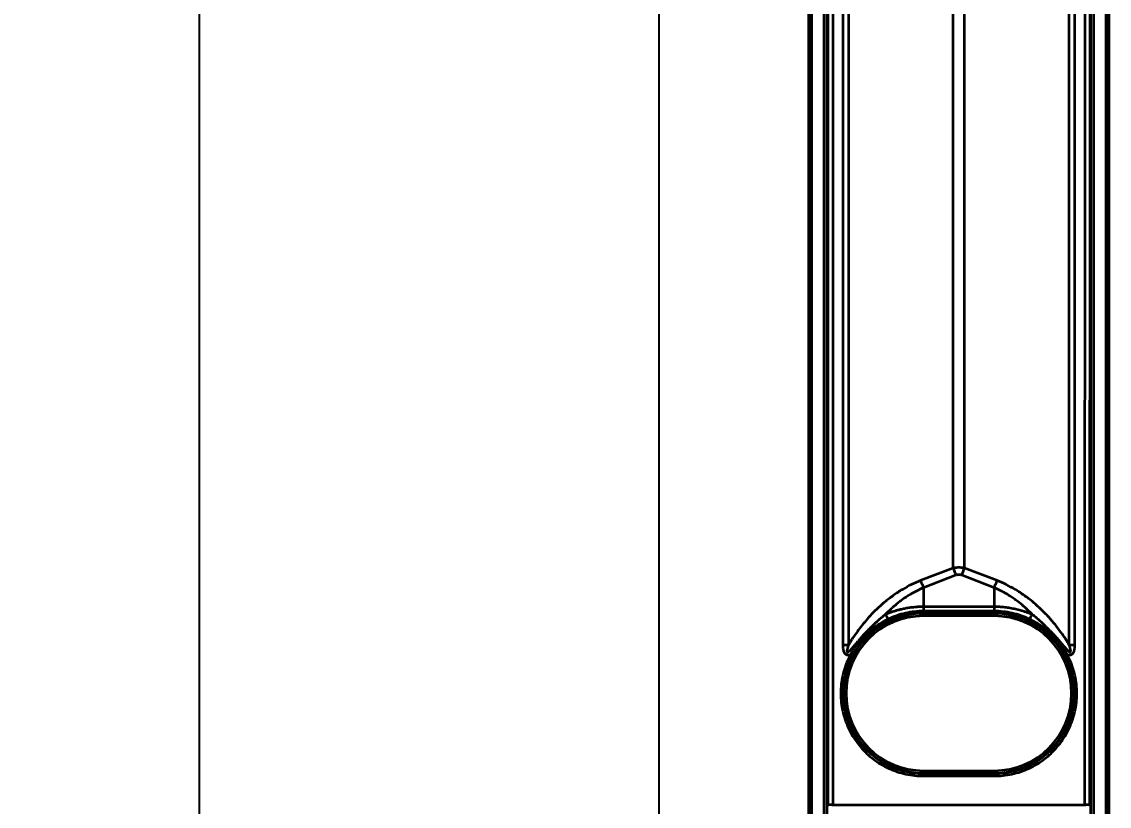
# Model space of a CAD drawing. Header units: millimetres. Extents: x 68 to 2000, y 100 to 2870.
# Drawn here: x 561.6 to 779.6, y 2171 to 2328.3 of the extents above; entities that cross this region are included whole.
import ezdxf

# ---------------------------------------------------------------- set-up
doc = ezdxf.new("R2010")
doc.units = ezdxf.units.MM
doc.header["$LTSCALE"] = 10
for name, color, linetype, lineweight in [('_Sichtbarkanten', 7, 'Continuous', 25), ('Bemaßung (ISO)', 7, 'Continuous', 25), ('Sichtbar schmal (ISO)', 7, 'Continuous', 35)]:
    doc.layers.add(name, color=color, linetype=linetype, lineweight=lineweight)
doc.styles.add('Notiztext (DIN)', font='verdana.ttf')
doc.dimstyles.new('Standard (DIN)', dxfattribs={"dimscale": 10, "dimtxt": 2.5, "dimasz": 2.5, "dimexe": 2, "dimexo": 4, "dimgap": 0.5, "dimtad": 1, "dimdec": 1, "dimrnd": 1e-08, "dimtxsty": 'Notiztext (DIN)', "dimcen": 0.09, "dimclrd": 256, "dimclre": 256, "dimclrt": 256, "dimadec": 0, "dimazin": 2, "dimtfac": 1, "dimtmove": 0, "dimatfit": 3, "dimfxl": 0, "dimtolj": 1, "dimtzin": 0, "dimlwd": -1, "dimlwe": -1, "dimarcsym": 0})

# ---------------------------------------------------------------- blocks, each defined once
blk = doc.blocks.new('*D76')
at = {"layer": 'Bemaßung (ISO)', "transparency": 16777216}
for p, q in [((649.28, 2573.67), (484.32, 2573.67)), ((504.32, 2548.67), (504.32, 2098.67)), ((684.32, 2073.67), (484.32, 2073.67))]:
    blk.add_line(p, q, dxfattribs=at)
for points in [[(500.15, 2548.67), (508.49, 2548.67), (504.32, 2573.67)], [(500.15, 2098.67), (508.49, 2098.67), (504.32, 2073.67)]]:
    blk.add_solid(points, dxfattribs=at)
at = {"layer": 'Defpoints', "color": 0, "transparency": 16777216}
for p in [(689.28, 2573.67), (504.32, 2073.67), (724.32, 2073.67)]:
    blk.add_point(p, dxfattribs=at)
at = {"layer": 'Bemaßung (ISO)', "transparency": 16777216, "insert": (473.3, 2293.58), "char_height": 25, "attachment_point": 1, "rotation": 90, "style": 'Notiztext (DIN)'}
blk.add_mtext('\\A1;500', dxfattribs=at)
blk = doc.blocks.new('*D77')
at = {"layer": 'Bemaßung (ISO)', "transparency": 16777216}
for p, q in [((649.28, 2573.67), (389.28, 2573.67)), ((409.28, 2548.67), (409.28, 1598.67)), ((649.28, 1573.67), (389.28, 1573.67))]:
    blk.add_line(p, q, dxfattribs=at)
for points in [[(405.11, 2548.67), (413.45, 2548.67), (409.28, 2573.67)], [(405.11, 1598.67), (413.45, 1598.67), (409.28, 1573.67)]]:
    blk.add_solid(points, dxfattribs=at)
at = {"layer": 'Defpoints', "color": 0, "transparency": 16777216}
for p in [(689.28, 2573.67), (409.28, 1573.67), (689.28, 1573.67)]:
    blk.add_point(p, dxfattribs=at)
at = {"layer": 'Bemaßung (ISO)', "transparency": 16777216, "insert": (378.26, 2083.42), "char_height": 25, "attachment_point": 1, "rotation": 90, "style": 'Notiztext (DIN)'}
blk.add_mtext('\\A1;1000', dxfattribs=at)
blk = doc.blocks.new('*D78')
at = {"layer": 'Bemaßung (ISO)', "transparency": 16777216}
for p, q in [((684.44, 2473.66), (577.2, 2473.66)), ((597.2, 1698.68), (597.2, 2448.66)), ((684.44, 1673.68), (577.2, 1673.68))]:
    blk.add_line(p, q, dxfattribs=at)
for points in [[(593.04, 2448.66), (601.37, 2448.66), (597.2, 2473.66)], [(593.04, 1698.68), (601.37, 1698.68), (597.2, 1673.68)]]:
    blk.add_solid(points, dxfattribs=at)
at = {"layer": 'Defpoints', "color": 0, "transparency": 16777216}
for p in [(597.2, 2473.66), (724.44, 2473.66), (724.44, 1673.68)]:
    blk.add_point(p, dxfattribs=at)
at = {"layer": 'Bemaßung (ISO)', "transparency": 16777216, "insert": (566.06, 2043.04), "char_height": 25, "attachment_point": 1, "rotation": 90, "style": 'Notiztext (DIN)'}
blk.add_mtext('\\A1;800', dxfattribs=at)

msp = doc.modelspace()

# ---------------------------------------------------------------- linework, layer by layer
at = {"layer": '_Sichtbarkanten'}
for p, q in [((689.28, 2573.67), (689.28, 1573.67)), ((719.28, 1676.67), (719.28, 2470.67)), ((779.58, 2470.67), (779.58, 1676.67))]:
    msp.add_line(p, q, dxfattribs=at)
at = {"layer": 'Sichtbar schmal (ISO)'}
for p, q in [((719.42, 1675.66), (719.42, 2471.68)), ((719.92, 2471.68), (719.92, 1675.66)), ((722.44, 1675.68), (722.44, 2471.66)), ((722.94, 2471.66), (722.94, 1675.68)), ((723.13, 2471.47), (723.15, 2171.29)), ((724.13, 2471.48), (724.15, 2171.29)), ((774.71, 2171.29), (774.73, 2471.48)), ((775.71, 2171.29), (775.73, 2471.47)), ((775.92, 1675.68), (775.92, 2471.66)), ((776.42, 2471.66), (776.42, 1675.68)), ((778.94, 1675.66), (778.94, 2471.68)), ((779.44, 2471.68), (779.44, 1675.66)), ((726.16, 2418.99), (726.16, 2203.35)), ((727.3, 2418.99), (727.3, 2203.35)), ((771.56, 2203.35), (771.56, 2418.99)), ((772.7, 2203.35), (772.7, 2418.99)), ((748.29, 2218.76), (748.29, 2403.57)), ((750.57, 2218.76), (750.57, 2403.57)), ((748.29, 2218.76), (741.77, 2216.27)), ((748.86, 2217.33), (742.34, 2214.84)), ((756.52, 2214.84), (750, 2217.33)), ((757.09, 2216.27), (750.57, 2218.76)), ((742.34, 2214.84), (742.34, 2211.08)), ((756.52, 2214.84), (756.52, 2211.08)), ((742.34, 2211.08), (756.52, 2211.08)), ((742.34, 2211.08), (742.34, 2210.14)), ((756.52, 2211.08), (756.52, 2210.14)), ((756.53, 2209.74), (742.33, 2209.74)), ((742.33, 2209.74), (742.33, 2209.68)), ((756.53, 2209.68), (742.33, 2209.68)), ((742.33, 2209.18), (742.33, 2209.68)), ((756.53, 2209.18), (742.33, 2209.18)), ((756.52, 2210.14), (742.34, 2210.14)), ((756.53, 2209.74), (756.53, 2209.68)), ((756.53, 2209.18), (756.53, 2209.68)), ((742.33, 2178.16), (756.53, 2178.16)), ((742.33, 2178.16), (742.33, 2177.66)), ((756.53, 2178.16), (756.53, 2177.66)), ((742.33, 2177.66), (756.53, 2177.66)), ((742.33, 2177.61), (742.33, 2177.66)), ((742.33, 2177.61), (756.53, 2177.61)), ((742.33, 2177.61), (742.33, 2177.1)), ((742.33, 2177.1), (756.53, 2177.1)), ((756.53, 2177.61), (756.53, 2177.66)), ((756.53, 2177.61), (756.53, 2177.1)), ((724.15, 2171.29), (774.71, 2171.29)), ((724.15, 2171.29), (724.15, 2171.03)), ((774.71, 2171.03), (774.71, 2171.29))]:
    msp.add_line(p, q, dxfattribs=at)
for centre, radius, start, end in [((742.33, 2193.67), 16.01, 90, 270), ((742.33, 2193.67), 15.51, 90, 270), ((756.53, 2193.67), 16.01, 270, 90), ((756.53, 2193.67), 15.51, 270, 90)]:
    msp.add_arc(centre, radius, start, end, dxfattribs=at)
for centre, major_axis, ratio, start_param, end_param in [((748.86, 2218.79), (1.79, -4.67), 0.108522, 4.67649, 4.988987), ((750, 2218.79), (-1.79, -4.67), 0.108522, 1.294198, 1.606695), ((742.34, 2216.3), (1.79, -4.67), 0.108522, 4.67649, 4.988987), ((756.52, 2216.3), (-1.79, -4.67), 0.108522, 1.294199, 1.606695), ((736.28, 2206.66), (4.74, -8.81), 0.002481, 1.786531, 1.903747), ((735.24, 2208.65), (0.214, -0.452), 0.008853, 0.017454, 1.355227), ((742.33, 2210.24), (-0.005, -0.5), 0.011362, 0.017591, 1.371228), ((763.62, 2208.65), (-0.214, -0.452), 0.008853, 4.92796, 6.265731), ((762.58, 2206.66), (-4.74, -8.81), 0.002481, 4.379442, 4.496654), ((726.16, 2203.3), (-10, 0), 0.005236, 4.598022, 4.712389), ((772.7, 2203.3), (10, 0), 0.005236, 1.570796, 1.685163), ((742.33, 2193.67), (-9.13, 13.22), 0.999999, 0.479417, 2.537138), ((727.69, 2201.42), (0.442, -0.234), 0.004624, 4.714844, 6.265732), ((756.53, 2193.67), (-8.14, -13.85), 0.999999, 0.531517, 2.589239), ((771.17, 2201.42), (-0.442, -0.234), 0.004624, 0.017453, 1.568343), ((724.15, 2171.29), (-1, 0), 0.005236, 4.712384, 6.265732), ((722.2, 2171.02), (0, 51.66), 0.018401, 4.712669, 4.717636), ((774.71, 2171.29), (1, 0), 0.005236, 0.017454, 1.570801), ((776.66, 2171.02), (0, 51.65), 0.0184, 1.565548, 1.570515)]:
    msp.add_ellipse(centre, major_axis=major_axis, ratio=ratio, start_param=start_param, end_param=end_param, dxfattribs=at)
for points, knots in [([(750.57, 2218.76), (750.41, 2218.79), (750.26, 2218.82), (750.11, 2218.83), (749.95, 2218.85), (749.8, 2218.86), (749.65, 2218.87), (749.5, 2218.87), (749.35, 2218.87), (749.2, 2218.87), (749.05, 2218.86), (748.9, 2218.85), (748.75, 2218.83), (748.6, 2218.82), (748.44, 2218.79), (748.29, 2218.76)], [0.000001, 0.000001, 0.000001, 0.000001, 0.2, 0.2, 0.2, 0.4, 0.4, 0.4, 0.6, 0.6, 0.6, 0.8, 0.8, 0.8, 1, 1, 1, 1]), ([(750, 2217.33), (749.92, 2217.36), (749.77, 2217.4), (749.54, 2217.44), (749.32, 2217.44), (749.09, 2217.4), (748.94, 2217.36), (748.86, 2217.33)], [0.0000019, 0.0000019, 0.0000019, 0.0000019, 0.2, 0.4, 0.6, 0.8, 1, 1, 1, 1]), ([(742.34, 2214.84), (741.83, 2214.62), (741.32, 2214.38), (740.8, 2214.11), (740.79, 2214.11), (740.79, 2214.11), (740.78, 2214.11), (740.29, 2213.85), (739.78, 2213.56), (739.28, 2213.24), (739.25, 2213.22), (739.23, 2213.2), (739.2, 2213.19), (738.73, 2212.89), (738.25, 2212.56), (737.79, 2212.22), (737.73, 2212.17), (737.67, 2212.13), (737.61, 2212.08), (737.18, 2211.75), (736.75, 2211.4), (736.34, 2211.05), (736.26, 2210.98), (736.18, 2210.91), (736.11, 2210.84), (735.7, 2210.48), (735.31, 2210.11), (734.95, 2209.74), (734.88, 2209.68), (734.82, 2209.61), (734.76, 2209.55)], [0, 0, 0, 0, 0.198071, 0.198071, 0.198071, 0.2, 0.2, 0.2, 0.389576, 0.389576, 0.389576, 0.4, 0.4, 0.4, 0.577216, 0.577216, 0.577216, 0.6, 0.6, 0.6, 0.767574, 0.767574, 0.767574, 0.8, 0.8, 0.8, 0.970345, 0.970345, 0.970345, 1, 1, 1, 1]), ([(764.1, 2209.55), (763.66, 2210.01), (763.19, 2210.45), (762.71, 2210.88), (762.61, 2210.97), (762.5, 2211.06), (762.4, 2211.15), (762.02, 2211.48), (761.64, 2211.79), (761.24, 2212.09), (761, 2212.27), (760.76, 2212.45), (760.51, 2212.62), (760.24, 2212.81), (759.97, 2212.99), (759.7, 2213.16), (759.31, 2213.41), (758.92, 2213.65), (758.52, 2213.86), (758.39, 2213.94), (758.25, 2214.01), (758.11, 2214.09), (757.58, 2214.37), (757.05, 2214.62), (756.52, 2214.84)], [0.0000001, 0.0000001, 0.0000001, 0.0000001, 0.2, 0.2, 0.2, 0.2441304, 0.2441304, 0.2441304, 0.4, 0.4, 0.4, 0.4962834, 0.4962834, 0.4962834, 0.6, 0.6, 0.6, 0.7482983, 0.7482983, 0.7482983, 0.8, 0.8, 0.8, 1, 1, 1, 1]), ([(771.56, 2203.35), (771.33, 2203.74), (771.07, 2204.16), (770.79, 2204.59), (770.51, 2205.02), (770.21, 2205.46), (769.88, 2205.93), (769.55, 2206.39), (769.18, 2206.88), (768.78, 2207.38), (768.38, 2207.88), (767.94, 2208.4), (767.47, 2208.92), (767, 2209.44), (766.49, 2209.97), (765.96, 2210.48), (765.43, 2210.99), (764.88, 2211.48), (764.32, 2211.95), (763.76, 2212.42), (763.19, 2212.86), (762.6, 2213.27), (762.01, 2213.69), (761.41, 2214.09), (760.8, 2214.46), (760.19, 2214.82), (759.56, 2215.16), (758.95, 2215.46), (758.33, 2215.77), (757.71, 2216.03), (757.09, 2216.27)], [0, 0, 0, 0, 0.1, 0.1, 0.1, 0.2, 0.2, 0.2, 0.3, 0.3, 0.3, 0.4, 0.4, 0.4, 0.5, 0.5, 0.5, 0.6, 0.6, 0.6, 0.7, 0.7, 0.7, 0.8, 0.8, 0.8, 0.9, 0.9, 0.9, 1, 1, 1, 1]), ([(734.76, 2209.55), (734.99, 2209.64), (735.22, 2209.73), (735.45, 2209.82), (735.68, 2209.9), (735.91, 2209.99), (736.14, 2210.06), (736.14, 2210.06), (736.15, 2210.07), (736.15, 2210.07), (736.38, 2210.14), (736.6, 2210.21), (736.83, 2210.28), (736.84, 2210.28), (736.85, 2210.29), (736.86, 2210.29), (737.09, 2210.36), (737.31, 2210.42), (737.55, 2210.48), (737.56, 2210.48), (737.57, 2210.48), (737.58, 2210.48), (737.81, 2210.54), (738.06, 2210.6), (738.31, 2210.66), (738.32, 2210.66), (738.33, 2210.66), (738.33, 2210.66), (738.59, 2210.72), (738.87, 2210.77), (739.16, 2210.82), (739.44, 2210.87), (739.75, 2210.91), (740.08, 2210.95), (740.09, 2210.95), (740.1, 2210.95), (740.11, 2210.95), (740.43, 2210.99), (740.76, 2211.02), (741.13, 2211.04), (741.14, 2211.05), (741.15, 2211.05), (741.17, 2211.05), (741.53, 2211.07), (741.92, 2211.08), (742.34, 2211.08)], [0, 0, 0, 0, 0.111111, 0.111111, 0.111111, 0.220269, 0.220269, 0.220269, 0.222222, 0.222222, 0.222222, 0.329038, 0.329038, 0.329038, 0.333333, 0.333333, 0.333333, 0.439832, 0.439832, 0.439832, 0.444444, 0.444444, 0.444444, 0.552663, 0.552663, 0.552663, 0.555556, 0.555556, 0.555556, 0.666667, 0.666667, 0.666667, 0.777778, 0.777778, 0.777778, 0.781046, 0.781046, 0.781046, 0.888889, 0.888889, 0.888889, 0.892458, 0.892458, 0.892458, 1, 1, 1, 1]), ([(756.52, 2211.08), (756.91, 2211.08), (757.28, 2211.07), (757.63, 2211.05), (757.67, 2211.05), (757.7, 2211.05), (757.73, 2211.04), (758.05, 2211.02), (758.34, 2211), (758.62, 2210.97), (758.68, 2210.96), (758.73, 2210.96), (758.78, 2210.95), (759.03, 2210.92), (759.28, 2210.89), (759.51, 2210.85), (759.57, 2210.84), (759.64, 2210.83), (759.7, 2210.82), (759.91, 2210.78), (760.11, 2210.74), (760.31, 2210.71), (760.38, 2210.69), (760.45, 2210.68), (760.53, 2210.66), (760.71, 2210.62), (760.88, 2210.58), (761.05, 2210.54), (761.13, 2210.52), (761.21, 2210.5), (761.28, 2210.49), (761.44, 2210.44), (761.61, 2210.4), (761.76, 2210.36), (761.84, 2210.33), (761.92, 2210.31), (762, 2210.29), (762.16, 2210.24), (762.32, 2210.19), (762.48, 2210.14), (762.56, 2210.12), (762.63, 2210.09), (762.71, 2210.07), (762.89, 2210.01), (763.07, 2209.94), (763.25, 2209.88), (763.3, 2209.86), (763.36, 2209.84), (763.41, 2209.82), (763.64, 2209.73), (763.87, 2209.64), (764.1, 2209.55)], [0, 0, 0, 0, 0.1017218, 0.1017218, 0.1017218, 0.1111111, 0.1111111, 0.1111111, 0.2046711, 0.2046711, 0.2046711, 0.2222222, 0.2222222, 0.2222222, 0.308684, 0.308684, 0.308684, 0.3333333, 0.3333333, 0.3333333, 0.4139675, 0.4139675, 0.4139675, 0.4444444, 0.4444444, 0.4444444, 0.521176, 0.521176, 0.521176, 0.5555556, 0.5555556, 0.5555556, 0.6300864, 0.6300864, 0.6300864, 0.6666667, 0.6666667, 0.6666667, 0.7425849, 0.7425849, 0.7425849, 0.7777778, 0.7777778, 0.7777778, 0.8638146, 0.8638146, 0.8638146, 0.8888889, 0.8888889, 0.8888889, 0.9999999, 0.9999999, 0.9999999, 0.9999999]), ([(727.3, 2203.35), (727.27, 2203.28), (727.25, 2203.22), (727.23, 2203.15), (727.21, 2203.09), (727.19, 2203.03), (727.17, 2202.97), (727.16, 2202.92), (727.14, 2202.86), (727.13, 2202.81), (727.12, 2202.8), (727.12, 2202.8), (727.12, 2202.8), (727.11, 2202.75), (727.1, 2202.7), (727.09, 2202.66), (727.08, 2202.65), (727.08, 2202.65), (727.08, 2202.64), (727.07, 2202.6), (727.06, 2202.56), (727.05, 2202.52), (727.05, 2202.51), (727.05, 2202.51), (727.05, 2202.5), (727.04, 2202.47), (727.04, 2202.43), (727.03, 2202.39), (727.03, 2202.39), (727.03, 2202.38), (727.03, 2202.38), (727.02, 2202.35), (727.02, 2202.31), (727.02, 2202.29), (727.01, 2202.28), (727.01, 2202.27), (727.01, 2202.27), (727.01, 2202.24), (727.01, 2202.21), (727.01, 2202.19), (727.01, 2202.18), (727.01, 2202.18), (727.01, 2202.17), (727.01, 2202.15), (727.01, 2202.13), (727.01, 2202.11), (727.01, 2202.1), (727.01, 2202.1), (727.01, 2202.09), (727.01, 2202.07), (727.02, 2202.06), (727.02, 2202.04), (727.02, 2202.04), (727.02, 2202.03), (727.02, 2202.03), (727.03, 2202.02), (727.03, 2202.01), (727.04, 2202), (727.04, 2201.99), (727.04, 2201.99), (727.04, 2201.99), (727.05, 2201.98), (727.06, 2201.97), (727.06, 2201.96), (727.07, 2201.96), (727.07, 2201.96), (727.07, 2201.96), (727.08, 2201.95), (727.09, 2201.95), (727.09, 2201.94), (727.1, 2201.94), (727.1, 2201.94), (727.11, 2201.94), (727.12, 2201.94), (727.13, 2201.94), (727.14, 2201.94), (727.14, 2201.94), (727.15, 2201.94), (727.15, 2201.94), (727.17, 2201.94), (727.18, 2201.95), (727.19, 2201.95), (727.2, 2201.95), (727.21, 2201.96), (727.21, 2201.96), (727.23, 2201.97), (727.24, 2201.97), (727.26, 2201.98), (727.27, 2201.99), (727.28, 2201.99), (727.29, 2202), (727.3, 2202.01), (727.32, 2202.02), (727.34, 2202.03), (727.35, 2202.04), (727.36, 2202.05), (727.37, 2202.06), (727.39, 2202.07), (727.41, 2202.09), (727.43, 2202.1), (727.44, 2202.12), (727.45, 2202.13), (727.47, 2202.14), (727.49, 2202.16), (727.51, 2202.17), (727.53, 2202.19), (727.54, 2202.21), (727.56, 2202.22), (727.57, 2202.24), (727.59, 2202.26), (727.61, 2202.28), (727.64, 2202.3), (727.65, 2202.31), (727.67, 2202.33), (727.69, 2202.35), (727.71, 2202.37), (727.73, 2202.39), (727.75, 2202.42), (727.77, 2202.44), (727.79, 2202.46), (727.81, 2202.48), (727.83, 2202.5), (727.85, 2202.53), (727.88, 2202.55), (727.9, 2202.57), (727.92, 2202.6), (727.94, 2202.62), (727.97, 2202.65), (727.99, 2202.67), (728.01, 2202.7), (728.04, 2202.73), (728.06, 2202.75), (728.09, 2202.78), (728.11, 2202.81), (728.13, 2202.84), (728.16, 2202.86), (728.18, 2202.9), (728.21, 2202.93), (728.24, 2202.96), (728.27, 2202.99), (728.29, 2203.02), (728.32, 2203.05), (728.35, 2203.08), (728.38, 2203.12), (728.41, 2203.16), (728.44, 2203.19), (728.46, 2203.22), (728.49, 2203.25), (728.52, 2203.29), (728.56, 2203.33), (728.6, 2203.38), (728.62, 2203.41), (728.65, 2203.44), (728.68, 2203.47), (728.72, 2203.52), (728.76, 2203.57), (728.8, 2203.62), (728.83, 2203.65), (728.86, 2203.68), (728.88, 2203.71), (728.93, 2203.77), (728.98, 2203.82), (729.03, 2203.88), (729.05, 2203.91), (729.08, 2203.94), (729.11, 2203.98), (729.16, 2204.04), (729.22, 2204.1), (729.27, 2204.17), (729.3, 2204.2), (729.33, 2204.23), (729.36, 2204.27), (729.42, 2204.34), (729.48, 2204.41), (729.55, 2204.48), (729.58, 2204.52), (729.61, 2204.55), (729.64, 2204.59), (729.71, 2204.67), (729.78, 2204.75), (729.85, 2204.83), (729.88, 2204.86), (729.91, 2204.9), (729.94, 2204.93), (730.02, 2205.02), (730.1, 2205.11), (730.18, 2205.21), (730.22, 2205.24), (730.25, 2205.28), (730.28, 2205.31), (730.37, 2205.41), (730.46, 2205.51), (730.55, 2205.61), (730.58, 2205.64), (730.62, 2205.68), (730.65, 2205.71), (730.75, 2205.82), (730.85, 2205.93), (730.96, 2206.05), (730.99, 2206.08), (731.02, 2206.11), (731.05, 2206.15), (731.17, 2206.27), (731.29, 2206.39), (731.41, 2206.52), (731.44, 2206.55), (731.47, 2206.58), (731.5, 2206.61), (731.63, 2206.74), (731.77, 2206.88), (731.91, 2207.02), (731.94, 2207.05), (731.98, 2207.08), (732.01, 2207.12), (732.16, 2207.26), (732.32, 2207.41), (732.48, 2207.57), (732.51, 2207.6), (732.54, 2207.63), (732.57, 2207.66), (732.75, 2207.82), (732.93, 2207.99), (733.12, 2208.16), (733.15, 2208.19), (733.18, 2208.22), (733.21, 2208.24), (733.41, 2208.42), (733.62, 2208.61), (733.85, 2208.8), (733.88, 2208.83), (733.91, 2208.85), (733.93, 2208.87), (734.17, 2209.07), (734.42, 2209.28), (734.68, 2209.49), (734.7, 2209.51), (734.73, 2209.53), (734.76, 2209.55)], [0.0000002, 0.0000002, 0.0000002, 0.0000002, 0.0243902, 0.0243902, 0.0243902, 0.0487805, 0.0487805, 0.0487805, 0.0731707, 0.0731707, 0.0731707, 0.0748401, 0.0748401, 0.0748401, 0.097561, 0.097561, 0.097561, 0.0997876, 0.0997876, 0.0997876, 0.1219512, 0.1219512, 0.1219512, 0.1247358, 0.1247358, 0.1247358, 0.1463415, 0.1463415, 0.1463415, 0.1496823, 0.1496823, 0.1496823, 0.1707317, 0.1707317, 0.1707317, 0.174626, 0.174626, 0.174626, 0.195122, 0.195122, 0.195122, 0.1995689, 0.1995689, 0.1995689, 0.2195122, 0.2195122, 0.2195122, 0.2245165, 0.2245165, 0.2245165, 0.2439024, 0.2439024, 0.2439024, 0.2494807, 0.2494807, 0.2494807, 0.2682927, 0.2682927, 0.2682927, 0.274464, 0.274464, 0.274464, 0.2926829, 0.2926829, 0.2926829, 0.2994035, 0.2994035, 0.2994035, 0.3170732, 0.3170732, 0.3170732, 0.3242986, 0.3242986, 0.3242986, 0.3414634, 0.3414634, 0.3414634, 0.3492394, 0.3492394, 0.3492394, 0.3658537, 0.3658537, 0.3658537, 0.3741978, 0.3741978, 0.3741978, 0.3902439, 0.3902439, 0.3902439, 0.3991573, 0.3991573, 0.3991573, 0.4146341, 0.4146341, 0.4146341, 0.4240844, 0.4240844, 0.4240844, 0.4390244, 0.4390244, 0.4390244, 0.449034, 0.449034, 0.449034, 0.4634146, 0.4634146, 0.4634146, 0.4739877, 0.4739877, 0.4739877, 0.4878049, 0.4878049, 0.4878049, 0.4989402, 0.4989402, 0.4989402, 0.5121951, 0.5121951, 0.5121951, 0.5238814, 0.5238814, 0.5238814, 0.5365854, 0.5365854, 0.5365854, 0.5488247, 0.5488247, 0.5488247, 0.5609756, 0.5609756, 0.5609756, 0.5737713, 0.5737713, 0.5737713, 0.5853659, 0.5853659, 0.5853659, 0.5987171, 0.5987171, 0.5987171, 0.6097561, 0.6097561, 0.6097561, 0.6236639, 0.6236639, 0.6236639, 0.6341463, 0.6341463, 0.6341463, 0.6486119, 0.6486119, 0.6486119, 0.6585366, 0.6585366, 0.6585366, 0.6735574, 0.6735574, 0.6735574, 0.6829268, 0.6829268, 0.6829268, 0.6985027, 0.6985027, 0.6985027, 0.7073171, 0.7073171, 0.7073171, 0.7234485, 0.7234485, 0.7234485, 0.7317073, 0.7317073, 0.7317073, 0.7483939, 0.7483939, 0.7483939, 0.7560976, 0.7560976, 0.7560976, 0.7733432, 0.7733432, 0.7733432, 0.7804878, 0.7804878, 0.7804878, 0.7982935, 0.7982935, 0.7982935, 0.804878, 0.804878, 0.804878, 0.8232372, 0.8232372, 0.8232372, 0.8292683, 0.8292683, 0.8292683, 0.8481794, 0.8481794, 0.8481794, 0.8536585, 0.8536585, 0.8536585, 0.873126, 0.873126, 0.873126, 0.8780488, 0.8780488, 0.8780488, 0.8980733, 0.8980733, 0.8980733, 0.902439, 0.902439, 0.902439, 0.9230208, 0.9230208, 0.9230208, 0.9268293, 0.9268293, 0.9268293, 0.9479666, 0.9479666, 0.9479666, 0.9512195, 0.9512195, 0.9512195, 0.9729174, 0.9729174, 0.9729174, 0.9756098, 0.9756098, 0.9756098, 0.9978503, 0.9978503, 0.9978503, 0.9999998, 0.9999998, 0.9999998, 0.9999998]), ([(735.29, 2208.55), (734.91, 2208.37), (734.56, 2208.19), (734.23, 2208), (734.2, 2207.98), (734.17, 2207.97), (734.14, 2207.95), (733.84, 2207.78), (733.57, 2207.61), (733.31, 2207.44), (733.26, 2207.41), (733.21, 2207.38), (733.16, 2207.34), (732.93, 2207.19), (732.72, 2207.04), (732.51, 2206.89), (732.45, 2206.84), (732.39, 2206.79), (732.32, 2206.75), (732.15, 2206.61), (731.98, 2206.48), (731.82, 2206.35), (731.74, 2206.29), (731.67, 2206.23), (731.6, 2206.17), (731.47, 2206.05), (731.34, 2205.94), (731.21, 2205.83), (731.13, 2205.76), (731.06, 2205.69), (730.98, 2205.62), (730.88, 2205.52), (730.78, 2205.42), (730.68, 2205.33), (730.6, 2205.25), (730.52, 2205.17), (730.45, 2205.09), (730.37, 2205.01), (730.29, 2204.93), (730.22, 2204.85), (730.14, 2204.77), (730.06, 2204.68), (729.98, 2204.6), (729.92, 2204.53), (729.86, 2204.47), (729.81, 2204.41), (729.73, 2204.31), (729.65, 2204.22), (729.57, 2204.13), (729.53, 2204.08), (729.49, 2204.03), (729.45, 2203.98), (729.37, 2203.88), (729.29, 2203.79), (729.22, 2203.69), (729.19, 2203.66), (729.16, 2203.62), (729.13, 2203.58), (729.05, 2203.48), (728.98, 2203.38), (728.9, 2203.29), (728.88, 2203.26), (728.87, 2203.23), (728.85, 2203.21), (728.77, 2203.11), (728.7, 2203), (728.63, 2202.91), (728.62, 2202.89), (728.61, 2202.87), (728.6, 2202.86), (728.52, 2202.75), (728.45, 2202.65), (728.39, 2202.55), (728.38, 2202.55), (728.38, 2202.54), (728.37, 2202.53), (728.3, 2202.43), (728.24, 2202.33), (728.18, 2202.23), (728.12, 2202.14), (728.06, 2202.04), (728, 2201.95), (728, 2201.94), (727.99, 2201.94), (727.99, 2201.93), (727.93, 2201.84), (727.88, 2201.76), (727.84, 2201.68), (727.83, 2201.67), (727.83, 2201.67), (727.83, 2201.66), (727.78, 2201.58), (727.73, 2201.5), (727.69, 2201.42)], [0, 0, 0, 0, 0.057565, 0.057565, 0.057565, 0.0625, 0.0625, 0.0625, 0.1151, 0.1151, 0.1151, 0.125, 0.125, 0.125, 0.172778, 0.172778, 0.172778, 0.1875, 0.1875, 0.1875, 0.230568, 0.230568, 0.230568, 0.25, 0.25, 0.25, 0.288462, 0.288462, 0.288462, 0.3125, 0.3125, 0.3125, 0.346447, 0.346447, 0.346447, 0.375, 0.375, 0.375, 0.404516, 0.404516, 0.404516, 0.4375, 0.4375, 0.4375, 0.462655, 0.462655, 0.462655, 0.5, 0.5, 0.5, 0.520858, 0.520858, 0.520858, 0.5625, 0.5625, 0.5625, 0.579113, 0.579113, 0.579113, 0.625, 0.625, 0.625, 0.637379, 0.637379, 0.637379, 0.6875, 0.6875, 0.6875, 0.695573, 0.695573, 0.695573, 0.75, 0.75, 0.75, 0.753764, 0.753764, 0.753764, 0.811377, 0.811377, 0.811377, 0.870745, 0.870745, 0.870745, 0.875, 0.875, 0.875, 0.934195, 0.934195, 0.934195, 0.9375, 0.9375, 0.9375, 1, 1, 1, 1]), ([(742.34, 2210.14), (741.73, 2210.14), (741.13, 2210.11), (740.52, 2210.04), (739.92, 2209.97), (739.32, 2209.87), (738.72, 2209.74), (738.72, 2209.74), (738.72, 2209.74), (738.71, 2209.74), (738.12, 2209.6), (737.54, 2209.44), (736.97, 2209.24), (736.97, 2209.24), (736.96, 2209.24), (736.96, 2209.24), (736.39, 2209.04), (735.83, 2208.81), (735.29, 2208.55)], [0, 0, 0, 0, 0.25, 0.25, 0.25, 0.5, 0.5, 0.5, 0.5014366, 0.5014366, 0.5014366, 0.75, 0.75, 0.75, 0.7518169, 0.7518169, 0.7518169, 0.9999993, 0.9999993, 0.9999993, 0.9999993]), ([(742.33, 2209.74), (741.74, 2209.74), (741.15, 2209.71), (740.56, 2209.64), (739.97, 2209.58), (739.38, 2209.48), (738.8, 2209.35), (738.23, 2209.22), (737.66, 2209.06), (737.1, 2208.87), (736.54, 2208.67), (735.99, 2208.45), (735.45, 2208.2)], [0, 0, 0, 0, 0.25, 0.25, 0.25, 0.5, 0.5, 0.5, 0.75, 0.75, 0.75, 1, 1, 1, 1]), ([(756.52, 2210.14), (756.52, 2210.1), (756.52, 2210.05), (756.52, 2210.01), (756.52, 2209.97), (756.52, 2209.94), (756.52, 2209.9), (756.52, 2209.87), (756.52, 2209.84), (756.53, 2209.82), (756.53, 2209.79), (756.53, 2209.77), (756.53, 2209.76), (756.53, 2209.75), (756.53, 2209.74), (756.53, 2209.74)], [0, 0, 0, 0, 0.2, 0.2, 0.2, 0.4, 0.4, 0.4, 0.6, 0.6, 0.6, 0.8, 0.8, 0.8, 1, 1, 1, 1]), ([(763.57, 2208.55), (763.02, 2208.81), (762.47, 2209.04), (761.9, 2209.24), (761.32, 2209.44), (760.73, 2209.61), (760.14, 2209.74), (759.54, 2209.87), (758.94, 2209.97), (758.34, 2210.04), (757.73, 2210.11), (757.13, 2210.14), (756.52, 2210.14)], [0, 0, 0, 0, 0.248741, 0.248741, 0.248741, 0.499365, 0.499365, 0.499365, 0.749894, 0.749894, 0.749894, 1, 1, 1, 1]), ([(763.4, 2208.2), (762.87, 2208.45), (762.33, 2208.67), (761.77, 2208.86), (761.21, 2209.06), (760.63, 2209.22), (760.05, 2209.35), (759.48, 2209.48), (758.89, 2209.58), (758.3, 2209.64), (757.71, 2209.71), (757.12, 2209.74), (756.53, 2209.74)], [0, 0, 0, 0, 0.24907, 0.24907, 0.24907, 0.5, 0.5, 0.5, 0.75, 0.75, 0.75, 1, 1, 1, 1]), ([(771.17, 2201.42), (771.14, 2201.47), (771.11, 2201.52), (771.08, 2201.58), (771.06, 2201.61), (771.05, 2201.64), (771.03, 2201.66), (771.01, 2201.7), (770.99, 2201.73), (770.97, 2201.77), (770.94, 2201.82), (770.9, 2201.88), (770.87, 2201.93), (770.87, 2201.94), (770.86, 2201.94), (770.86, 2201.95), (770.83, 2202), (770.79, 2202.06), (770.75, 2202.13), (770.73, 2202.16), (770.71, 2202.2), (770.68, 2202.23), (770.67, 2202.26), (770.65, 2202.28), (770.63, 2202.31), (770.59, 2202.37), (770.55, 2202.44), (770.51, 2202.5), (770.49, 2202.52), (770.48, 2202.54), (770.47, 2202.56), (770.44, 2202.6), (770.41, 2202.65), (770.37, 2202.7), (770.33, 2202.77), (770.28, 2202.84), (770.23, 2202.91), (770.18, 2202.98), (770.12, 2203.06), (770.06, 2203.14), (770.03, 2203.19), (769.99, 2203.24), (769.95, 2203.29), (769.93, 2203.32), (769.91, 2203.35), (769.89, 2203.38), (769.82, 2203.46), (769.76, 2203.55), (769.69, 2203.64), (769.67, 2203.66), (769.66, 2203.67), (769.64, 2203.69), (769.59, 2203.77), (769.53, 2203.84), (769.47, 2203.91), (769.41, 2203.98), (769.35, 2204.06), (769.29, 2204.13), (769.27, 2204.16), (769.24, 2204.18), (769.22, 2204.21), (769.13, 2204.31), (769.04, 2204.42), (768.94, 2204.53), (768.92, 2204.55), (768.9, 2204.57), (768.88, 2204.59), (768.8, 2204.68), (768.71, 2204.78), (768.63, 2204.87), (768.56, 2204.94), (768.49, 2205.02), (768.41, 2205.09), (768.37, 2205.14), (768.32, 2205.19), (768.27, 2205.24), (768.14, 2205.36), (768.01, 2205.49), (767.88, 2205.61), (767.87, 2205.62), (767.86, 2205.63), (767.85, 2205.64), (767.7, 2205.78), (767.54, 2205.93), (767.37, 2206.07), (767.33, 2206.11), (767.29, 2206.14), (767.26, 2206.17), (767.12, 2206.29), (766.97, 2206.41), (766.81, 2206.53), (766.72, 2206.6), (766.63, 2206.67), (766.54, 2206.75), (766.43, 2206.83), (766.32, 2206.91), (766.21, 2206.99), (766.05, 2207.1), (765.88, 2207.22), (765.7, 2207.34), (765.66, 2207.37), (765.62, 2207.39), (765.58, 2207.42), (765.38, 2207.56), (765.16, 2207.69), (764.93, 2207.83), (764.86, 2207.87), (764.79, 2207.91), (764.72, 2207.95), (764.56, 2208.04), (764.4, 2208.13), (764.24, 2208.22), (764.02, 2208.33), (763.8, 2208.44), (763.57, 2208.55)], [0, 0, 0, 0, 0.0416341, 0.0416341, 0.0416341, 0.0625, 0.0625, 0.0625, 0.0866207, 0.0866207, 0.0866207, 0.125, 0.125, 0.125, 0.1276593, 0.1276593, 0.1276593, 0.1662083, 0.1662083, 0.1662083, 0.1875, 0.1875, 0.1875, 0.2033565, 0.2033565, 0.2033565, 0.2399222, 0.2399222, 0.2399222, 0.25, 0.25, 0.25, 0.2764862, 0.2764862, 0.2764862, 0.3125, 0.3125, 0.3125, 0.3510776, 0.3510776, 0.3510776, 0.375, 0.375, 0.375, 0.3895387, 0.3895387, 0.3895387, 0.4289244, 0.4289244, 0.4289244, 0.4375, 0.4375, 0.4375, 0.4693245, 0.4693245, 0.4693245, 0.5, 0.5, 0.5, 0.5108569, 0.5108569, 0.5108569, 0.553618, 0.553618, 0.553618, 0.5625, 0.5625, 0.5625, 0.597656, 0.597656, 0.597656, 0.625, 0.625, 0.625, 0.6431249, 0.6431249, 0.6431249, 0.6875, 0.6875, 0.6875, 0.6904332, 0.6904332, 0.6904332, 0.7396953, 0.7396953, 0.7396953, 0.75, 0.75, 0.75, 0.7896329, 0.7896329, 0.7896329, 0.8125, 0.8125, 0.8125, 0.837854, 0.837854, 0.837854, 0.875, 0.875, 0.875, 0.8829222, 0.8829222, 0.8829222, 0.9250289, 0.9250289, 0.9250289, 0.9375, 0.9375, 0.9375, 0.9648926, 0.9648926, 0.9648926, 0.9999999, 0.9999999, 0.9999999, 0.9999999]), ([(764.1, 2209.55), (764.12, 2209.53), (764.14, 2209.52), (764.15, 2209.51), (764.36, 2209.34), (764.57, 2209.17), (764.77, 2209.01), (764.98, 2208.83), (765.19, 2208.65), (765.39, 2208.47), (765.59, 2208.3), (765.79, 2208.12), (765.98, 2207.94), (765.99, 2207.93), (766.01, 2207.92), (766.02, 2207.91), (766.2, 2207.74), (766.38, 2207.57), (766.55, 2207.4), (766.74, 2207.22), (766.93, 2207.04), (767.1, 2206.87), (767.28, 2206.69), (767.45, 2206.51), (767.61, 2206.35), (767.63, 2206.33), (767.64, 2206.32), (767.65, 2206.31), (767.8, 2206.16), (767.93, 2206.01), (768.06, 2205.87), (768.2, 2205.72), (768.33, 2205.58), (768.46, 2205.45), (768.58, 2205.31), (768.69, 2205.18), (768.8, 2205.06), (768.88, 2204.98), (768.95, 2204.9), (769.02, 2204.82), (769.05, 2204.78), (769.08, 2204.75), (769.11, 2204.72), (769.21, 2204.61), (769.3, 2204.5), (769.38, 2204.4), (769.47, 2204.3), (769.55, 2204.2), (769.63, 2204.11), (769.71, 2204.02), (769.78, 2203.94), (769.86, 2203.85), (769.93, 2203.77), (769.99, 2203.69), (770.06, 2203.61), (770.11, 2203.56), (770.15, 2203.51), (770.19, 2203.46), (770.21, 2203.44), (770.23, 2203.42), (770.24, 2203.4), (770.3, 2203.33), (770.36, 2203.26), (770.41, 2203.2), (770.47, 2203.13), (770.52, 2203.07), (770.57, 2203.02), (770.62, 2202.96), (770.67, 2202.91), (770.71, 2202.85), (770.76, 2202.8), (770.8, 2202.75), (770.84, 2202.7), (770.89, 2202.66), (770.93, 2202.61), (770.97, 2202.57), (771.01, 2202.52), (771.04, 2202.48), (771.08, 2202.44), (771.12, 2202.4), (771.15, 2202.37), (771.19, 2202.33), (771.22, 2202.3), (771.24, 2202.28), (771.27, 2202.25), (771.28, 2202.25), (771.28, 2202.24), (771.29, 2202.23), (771.32, 2202.2), (771.35, 2202.17), (771.38, 2202.15), (771.41, 2202.12), (771.44, 2202.1), (771.47, 2202.08), (771.49, 2202.05), (771.52, 2202.04), (771.54, 2202.02), (771.57, 2202), (771.59, 2201.99), (771.61, 2201.98), (771.63, 2201.97), (771.65, 2201.96), (771.67, 2201.95), (771.69, 2201.94), (771.7, 2201.94), (771.72, 2201.94), (771.73, 2201.94), (771.75, 2201.94), (771.76, 2201.94), (771.77, 2201.95), (771.78, 2201.95), (771.79, 2201.96), (771.8, 2201.97), (771.81, 2201.98), (771.82, 2201.99), (771.83, 2202), (771.83, 2202.02), (771.84, 2202.04), (771.84, 2202.06), (771.85, 2202.08), (771.85, 2202.11), (771.85, 2202.14), (771.85, 2202.17), (771.85, 2202.2), (771.85, 2202.23), (771.85, 2202.27), (771.84, 2202.31), (771.84, 2202.35), (771.83, 2202.39), (771.82, 2202.44), (771.81, 2202.47), (771.81, 2202.51), (771.8, 2202.55), (771.8, 2202.56), (771.79, 2202.57), (771.79, 2202.58), (771.78, 2202.63), (771.77, 2202.69), (771.75, 2202.75), (771.74, 2202.8), (771.72, 2202.86), (771.7, 2202.93), (771.68, 2202.99), (771.66, 2203.06), (771.64, 2203.13), (771.61, 2203.2), (771.59, 2203.27), (771.56, 2203.35)], [0, 0, 0, 0, 0.001783, 0.001783, 0.001783, 0.02381, 0.02381, 0.02381, 0.047619, 0.047619, 0.047619, 0.071429, 0.071429, 0.071429, 0.07295, 0.07295, 0.07295, 0.095238, 0.095238, 0.095238, 0.119048, 0.119048, 0.119048, 0.142857, 0.142857, 0.142857, 0.144657, 0.144657, 0.144657, 0.166667, 0.166667, 0.166667, 0.190476, 0.190476, 0.190476, 0.214286, 0.214286, 0.214286, 0.230857, 0.230857, 0.230857, 0.238095, 0.238095, 0.238095, 0.261905, 0.261905, 0.261905, 0.285714, 0.285714, 0.285714, 0.309524, 0.309524, 0.309524, 0.333333, 0.333333, 0.333333, 0.350198, 0.350198, 0.350198, 0.357143, 0.357143, 0.357143, 0.380952, 0.380952, 0.380952, 0.404762, 0.404762, 0.404762, 0.428571, 0.428571, 0.428571, 0.452381, 0.452381, 0.452381, 0.47619, 0.47619, 0.47619, 0.5, 0.5, 0.5, 0.52381, 0.52381, 0.52381, 0.54273, 0.54273, 0.54273, 0.547619, 0.547619, 0.547619, 0.571429, 0.571429, 0.571429, 0.595238, 0.595238, 0.595238, 0.619048, 0.619048, 0.619048, 0.642857, 0.642857, 0.642857, 0.666667, 0.666667, 0.666667, 0.690476, 0.690476, 0.690476, 0.714286, 0.714286, 0.714286, 0.738095, 0.738095, 0.738095, 0.761905, 0.761905, 0.761905, 0.785714, 0.785714, 0.785714, 0.809524, 0.809524, 0.809524, 0.833333, 0.833333, 0.833333, 0.857143, 0.857143, 0.857143, 0.880952, 0.880952, 0.880952, 0.899753, 0.899753, 0.899753, 0.904762, 0.904762, 0.904762, 0.928571, 0.928571, 0.928571, 0.952381, 0.952381, 0.952381, 0.97619, 0.97619, 0.97619, 1, 1, 1, 1]), ([(735.45, 2208.2), (735.08, 2208.02), (734.74, 2207.84), (734.42, 2207.66), (734.39, 2207.64), (734.36, 2207.63), (734.34, 2207.61), (734.05, 2207.45), (733.78, 2207.28), (733.53, 2207.12), (733.48, 2207.08), (733.43, 2207.05), (733.38, 2207.02), (733.16, 2206.87), (732.95, 2206.72), (732.75, 2206.58), (732.69, 2206.53), (732.63, 2206.48), (732.57, 2206.44), (732.4, 2206.31), (732.24, 2206.18), (732.08, 2206.05), (732.01, 2205.99), (731.94, 2205.93), (731.87, 2205.88), (731.74, 2205.76), (731.62, 2205.65), (731.5, 2205.54), (731.42, 2205.47), (731.35, 2205.4), (731.28, 2205.33), (731.17, 2205.24), (731.08, 2205.14), (730.98, 2205.05), (730.91, 2204.97), (730.83, 2204.9), (730.76, 2204.82), (730.68, 2204.74), (730.61, 2204.66), (730.54, 2204.59), (730.46, 2204.5), (730.38, 2204.42), (730.31, 2204.33), (730.25, 2204.27), (730.2, 2204.21), (730.14, 2204.15), (730.07, 2204.05), (729.99, 2203.96), (729.92, 2203.88), (729.88, 2203.83), (729.84, 2203.78), (729.8, 2203.73), (729.72, 2203.63), (729.65, 2203.54), (729.58, 2203.45), (729.55, 2203.41), (729.52, 2203.37), (729.49, 2203.34), (729.42, 2203.24), (729.35, 2203.14), (729.28, 2203.04), (729.26, 2203.02), (729.24, 2202.99), (729.23, 2202.97), (729.15, 2202.87), (729.08, 2202.77), (729.02, 2202.67), (729.01, 2202.65), (729, 2202.64), (728.99, 2202.62), (728.92, 2202.52), (728.85, 2202.42), (728.79, 2202.32), (728.79, 2202.31), (728.78, 2202.31), (728.78, 2202.3), (728.71, 2202.2), (728.65, 2202.1), (728.59, 2202), (728.53, 2201.91), (728.48, 2201.81), (728.43, 2201.72), (728.42, 2201.71), (728.42, 2201.71), (728.41, 2201.7), (728.36, 2201.61), (728.31, 2201.53), (728.27, 2201.45), (728.27, 2201.44), (728.26, 2201.44), (728.26, 2201.43), (728.21, 2201.35), (728.17, 2201.27), (728.13, 2201.19)], [0, 0, 0, 0, 0.057565, 0.057565, 0.057565, 0.0625, 0.0625, 0.0625, 0.1151, 0.1151, 0.1151, 0.125, 0.125, 0.125, 0.172778, 0.172778, 0.172778, 0.1875, 0.1875, 0.1875, 0.230568, 0.230568, 0.230568, 0.25, 0.25, 0.25, 0.288462, 0.288462, 0.288462, 0.3125, 0.3125, 0.3125, 0.346447, 0.346447, 0.346447, 0.375, 0.375, 0.375, 0.404515, 0.404515, 0.404515, 0.4375, 0.4375, 0.4375, 0.462655, 0.462655, 0.462655, 0.5, 0.5, 0.5, 0.520857, 0.520857, 0.520857, 0.5625, 0.5625, 0.5625, 0.579112, 0.579112, 0.579112, 0.625, 0.625, 0.625, 0.637378, 0.637378, 0.637378, 0.6875, 0.6875, 0.6875, 0.695572, 0.695572, 0.695572, 0.75, 0.75, 0.75, 0.753763, 0.753763, 0.753763, 0.811375, 0.811375, 0.811375, 0.870743, 0.870743, 0.870743, 0.875, 0.875, 0.875, 0.934194, 0.934194, 0.934194, 0.9375, 0.9375, 0.9375, 1, 1, 1, 1]), ([(770.73, 2201.19), (770.69, 2201.27), (770.64, 2201.35), (770.6, 2201.43), (770.59, 2201.44), (770.59, 2201.44), (770.59, 2201.45), (770.54, 2201.53), (770.49, 2201.62), (770.44, 2201.7), (770.44, 2201.72), (770.43, 2201.73), (770.42, 2201.74), (770.37, 2201.82), (770.32, 2201.91), (770.27, 2202), (770.26, 2202.02), (770.24, 2202.04), (770.23, 2202.06), (770.18, 2202.15), (770.12, 2202.23), (770.07, 2202.32), (770.05, 2202.35), (770.03, 2202.38), (770.01, 2202.41), (769.96, 2202.5), (769.9, 2202.58), (769.84, 2202.67), (769.81, 2202.71), (769.79, 2202.75), (769.76, 2202.79), (769.7, 2202.87), (769.64, 2202.96), (769.58, 2203.04), (769.54, 2203.1), (769.5, 2203.15), (769.47, 2203.2), (769.41, 2203.28), (769.35, 2203.36), (769.28, 2203.45), (769.23, 2203.51), (769.18, 2203.57), (769.13, 2203.64), (769.07, 2203.72), (769.01, 2203.79), (768.94, 2203.87), (768.88, 2203.95), (768.81, 2204.03), (768.74, 2204.11), (768.68, 2204.18), (768.62, 2204.26), (768.55, 2204.33), (768.47, 2204.42), (768.38, 2204.52), (768.29, 2204.62), (768.23, 2204.68), (768.17, 2204.75), (768.1, 2204.82), (768, 2204.93), (767.89, 2205.04), (767.77, 2205.16), (767.71, 2205.21), (767.65, 2205.27), (767.59, 2205.33), (767.45, 2205.46), (767.31, 2205.59), (767.15, 2205.73), (767.1, 2205.78), (767.04, 2205.82), (766.99, 2205.87), (766.81, 2206.02), (766.63, 2206.17), (766.43, 2206.33), (766.38, 2206.36), (766.34, 2206.4), (766.29, 2206.44), (766.07, 2206.61), (765.83, 2206.78), (765.58, 2206.95), (765.54, 2206.97), (765.51, 2207), (765.48, 2207.02), (765.2, 2207.21), (764.9, 2207.39), (764.58, 2207.58), (764.56, 2207.59), (764.54, 2207.6), (764.52, 2207.61), (764.18, 2207.81), (763.81, 2208.01), (763.4, 2208.2)], [0, 0, 0, 0, 0.0625, 0.0625, 0.0625, 0.066189, 0.066189, 0.066189, 0.125, 0.125, 0.125, 0.133162, 0.133162, 0.133162, 0.1875, 0.1875, 0.1875, 0.199949, 0.199949, 0.199949, 0.25, 0.25, 0.25, 0.266575, 0.266575, 0.266575, 0.3125, 0.3125, 0.3125, 0.333123, 0.333123, 0.333123, 0.375, 0.375, 0.375, 0.39966, 0.39966, 0.39966, 0.4375, 0.4375, 0.4375, 0.466253, 0.466253, 0.466253, 0.5, 0.5, 0.5, 0.532921, 0.532921, 0.532921, 0.5625, 0.5625, 0.5625, 0.599677, 0.599677, 0.599677, 0.625, 0.625, 0.625, 0.666537, 0.666537, 0.666537, 0.6875, 0.6875, 0.6875, 0.733514, 0.733514, 0.733514, 0.75, 0.75, 0.75, 0.800635, 0.800635, 0.800635, 0.8125, 0.8125, 0.8125, 0.867708, 0.867708, 0.867708, 0.875, 0.875, 0.875, 0.934336, 0.934336, 0.934336, 0.9375, 0.9375, 0.9375, 1, 1, 1, 1]), ([(726.16, 2203.35), (726.16, 2203.27), (726.16, 2203.12), (726.17, 2202.92), (726.19, 2202.72), (726.22, 2202.54), (726.25, 2202.37), (726.29, 2202.22), (726.34, 2202.07), (726.4, 2201.94), (726.46, 2201.82), (726.53, 2201.72), (726.61, 2201.62), (726.69, 2201.55), (726.78, 2201.49), (726.87, 2201.44), (726.97, 2201.4), (727.09, 2201.37), (727.23, 2201.36), (727.37, 2201.36), (727.53, 2201.38), (727.63, 2201.41), (727.69, 2201.42)], [0, 0, 0, 0, 0.05, 0.1, 0.15, 0.2, 0.25, 0.3, 0.35, 0.4, 0.45, 0.5, 0.55, 0.6, 0.65, 0.7, 0.75, 0.8, 0.85, 0.9, 0.95, 0.9999999, 0.9999999, 0.9999999, 0.9999999]), ([(771.17, 2201.42), (771.22, 2201.41), (771.32, 2201.39), (771.46, 2201.37), (771.59, 2201.36), (771.72, 2201.37), (771.83, 2201.39), (771.94, 2201.42), (772.03, 2201.46), (772.12, 2201.52), (772.21, 2201.59), (772.3, 2201.68), (772.38, 2201.8), (772.46, 2201.93), (772.52, 2202.08), (772.58, 2202.25), (772.62, 2202.43), (772.66, 2202.63), (772.68, 2202.85), (772.7, 2203.09), (772.7, 2203.26), (772.7, 2203.35)], [0, 0, 0, 0, 0.0526316, 0.1052632, 0.1578947, 0.2105263, 0.2631579, 0.3157895, 0.3684211, 0.4210526, 0.4736842, 0.5263158, 0.5789474, 0.6315789, 0.6842105, 0.7368421, 0.7894737, 0.8421053, 0.8947368, 0.9473684, 0.9999999, 0.9999999, 0.9999999, 0.9999999]), ([(727.69, 2201.42), (727.41, 2200.89), (726.91, 2199.8), (726.33, 2198.1), (725.95, 2196.34), (725.75, 2194.56), (725.76, 2192.76), (725.95, 2190.97), (726.34, 2189.22), (726.92, 2187.51), (727.67, 2185.88), (728.6, 2184.34), (729.69, 2182.91), (730.93, 2181.61), (732.3, 2180.44), (733.79, 2179.44), (735.37, 2178.6), (737.05, 2177.93), (738.79, 2177.45), (740.56, 2177.17), (741.74, 2177.1), (742.33, 2177.1)], [0, 0, 0, 0, 0.0526316, 0.1052632, 0.1578947, 0.2105263, 0.2631579, 0.3157895, 0.3684211, 0.4210526, 0.4736842, 0.5263158, 0.5789474, 0.6315789, 0.6842105, 0.7368421, 0.7894737, 0.8421053, 0.8947368, 0.9473684, 1, 1, 1, 1]), ([(756.53, 2177.1), (757.12, 2177.1), (758.3, 2177.17), (760.07, 2177.45), (761.81, 2177.93), (763.49, 2178.6), (765.07, 2179.44), (766.56, 2180.44), (767.93, 2181.61), (769.17, 2182.91), (770.26, 2184.34), (771.19, 2185.88), (771.94, 2187.51), (772.52, 2189.22), (772.91, 2190.97), (773.1, 2192.76), (773.1, 2194.56), (772.91, 2196.34), (772.53, 2198.1), (771.95, 2199.8), (771.45, 2200.89), (771.17, 2201.42)], [0, 0, 0, 0, 0.0526316, 0.1052632, 0.1578947, 0.2105263, 0.2631579, 0.3157895, 0.3684211, 0.4210526, 0.4736842, 0.5263158, 0.5789474, 0.6315789, 0.6842105, 0.7368421, 0.7894737, 0.8421053, 0.8947368, 0.9473684, 1, 1, 1, 1])]:
    msp.add_open_spline(points, degree=3, knots=knots, dxfattribs=at)
msp.add_open_spline([(741.77, 2216.27), (741.17, 2216.04), (739.97, 2215.52), (738.12, 2214.53), (736.24, 2213.3), (734.49, 2211.93), (732.93, 2210.54), (731.61, 2209.18), (730.48, 2207.89), (729.52, 2206.67), (728.68, 2205.52), (727.96, 2204.43), (727.51, 2203.71), (727.3, 2203.35)], degree=3, dxfattribs=at)

# ---------------------------------------------------------------- dimensions: what is measured, and where the dimension line sits
at = {"layer": 'Bemaßung (ISO)'}
for base, p1, p2, picture, middle in [((409.28, 1573.67), (689.28, 2573.67), (689.28, 1573.67), '*D77', (409.28, 2123.67)), ((504.32, 2073.67), (689.28, 2573.67), (724.32, 2073.67), '*D76', (504.32, 2323.67)), ((597.2, 2473.66), (724.44, 1673.68), (724.44, 2473.66), '*D78', (597.2, 2073.67))]:
    dim = msp.add_linear_dim(base=base, p1=p1, p2=p2, angle=90, dimstyle='Standard (DIN)', override={"dimdec": 1, "dimtp": 0, "dimtm": 0, "dimtdec": 2, "dimtofl": 0, "dimatfit": 1}, dxfattribs=at)
    dim.commit()
    dim.dimension.update_dxf_attribs({"geometry": picture, "text_midpoint": middle, "dimtype": 160})

doc.saveas('drawing.dxf')
